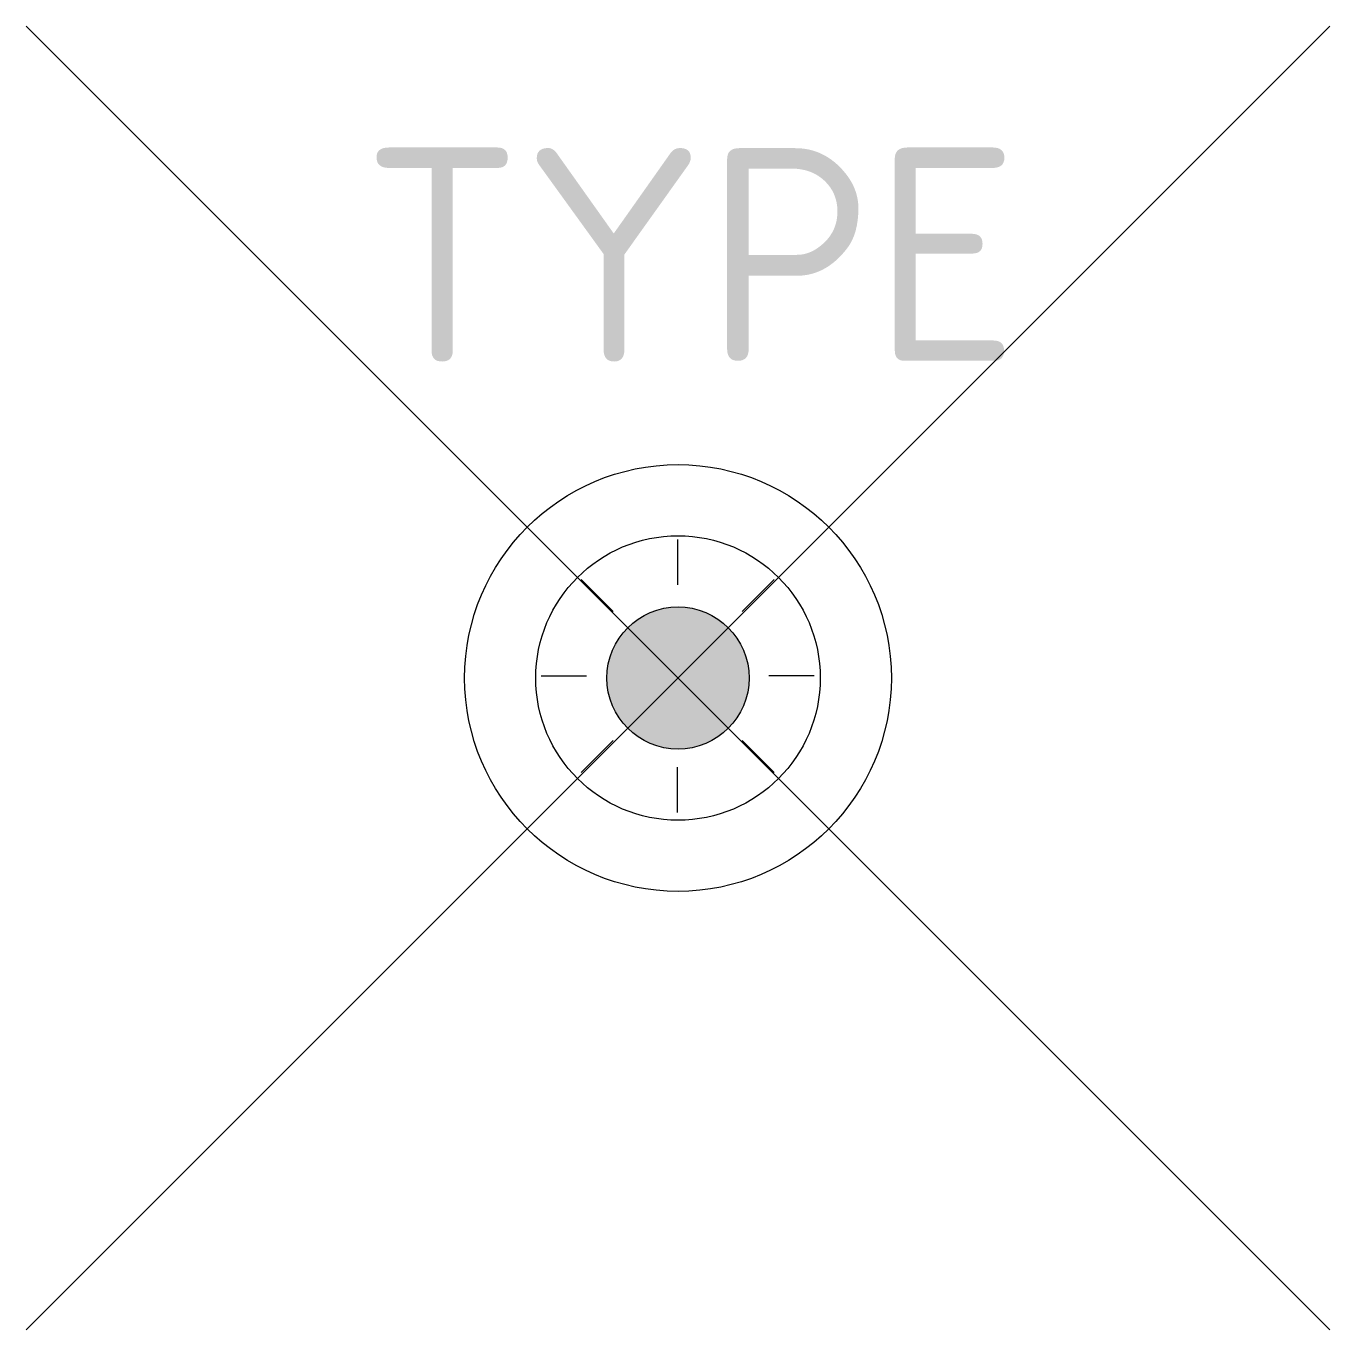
# Model space of a CAD drawing. Extents: x -5.5 to 5.5, y -5.5 to 5.5.
import ezdxf
from ezdxf.enums import TextEntityAlignment as Align

# ---------------------------------------------------------------- set-up
doc = ezdxf.new("R2010")
doc.units = 0
doc.styles.add('NLCS-ISO', font='NLCS-ISO.ttf')

msp = doc.modelspace()

# ---------------------------------------------------------------- hatches: boundary and pattern name
h = msp.add_hatch(color=256)
edge = h.paths.add_edge_path()
edge.add_arc((0, 0), 0.6, 0, 360)

# ---------------------------------------------------------------- linework, layer by layer
for points in [[(5.5, 5.5), (-5.5, -5.5)], [(-5.5, 5.5), (5.5, -5.5)]]:
    msp.add_lwpolyline(points)
at = {"flags": 128}
for points in [[(-0.003, 1.169), (-0.003, 0.785)], [(-0.818, 0.831), (-0.546, 0.56)], [(0.812, 0.831), (0.54, 0.56)], [(-1.155, 0.017), (-0.771, 0.017)], [(1.149, 0.017), (0.765, 0.017)], [(-0.818, -0.798), (-0.546, -0.526)], [(0.812, -0.798), (0.54, -0.526)], [(-0.003, -1.135), (-0.003, -0.751)]]:
    msp.add_lwpolyline(points, dxfattribs=at)
for radius in [1.8, 1.2, 0.6]:
    msp.add_circle((0, 0), radius)

# ---------------------------------------------------------------- texts
at = {"style": 'NLCS-ISO'}
msp.add_attdef('TYPE', text='', height=1.8, dxfattribs=at).set_placement((0.105, 3.57), align=Align.MIDDLE_CENTER)

doc.saveas('drawing.dxf')
